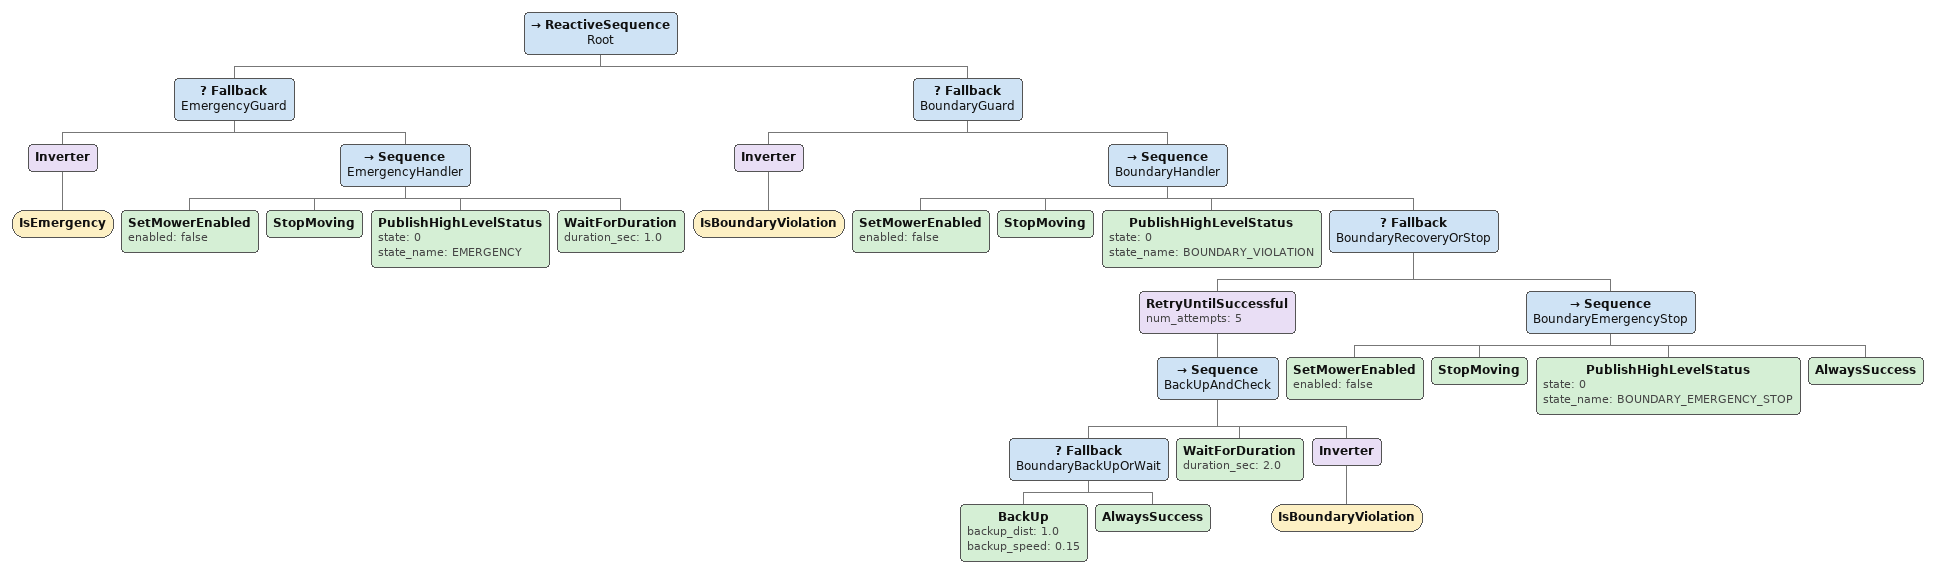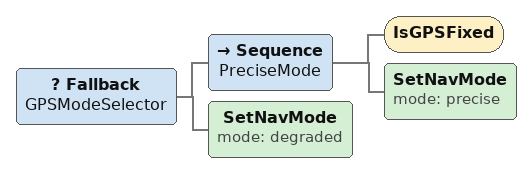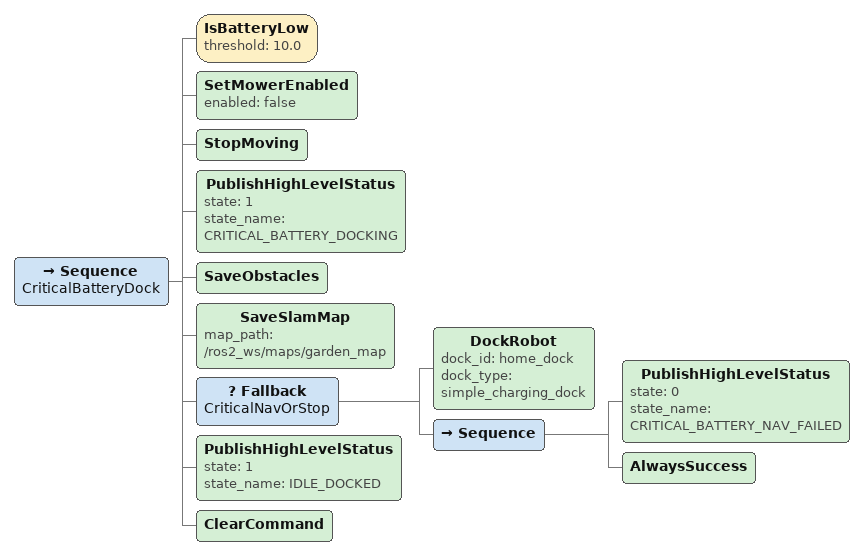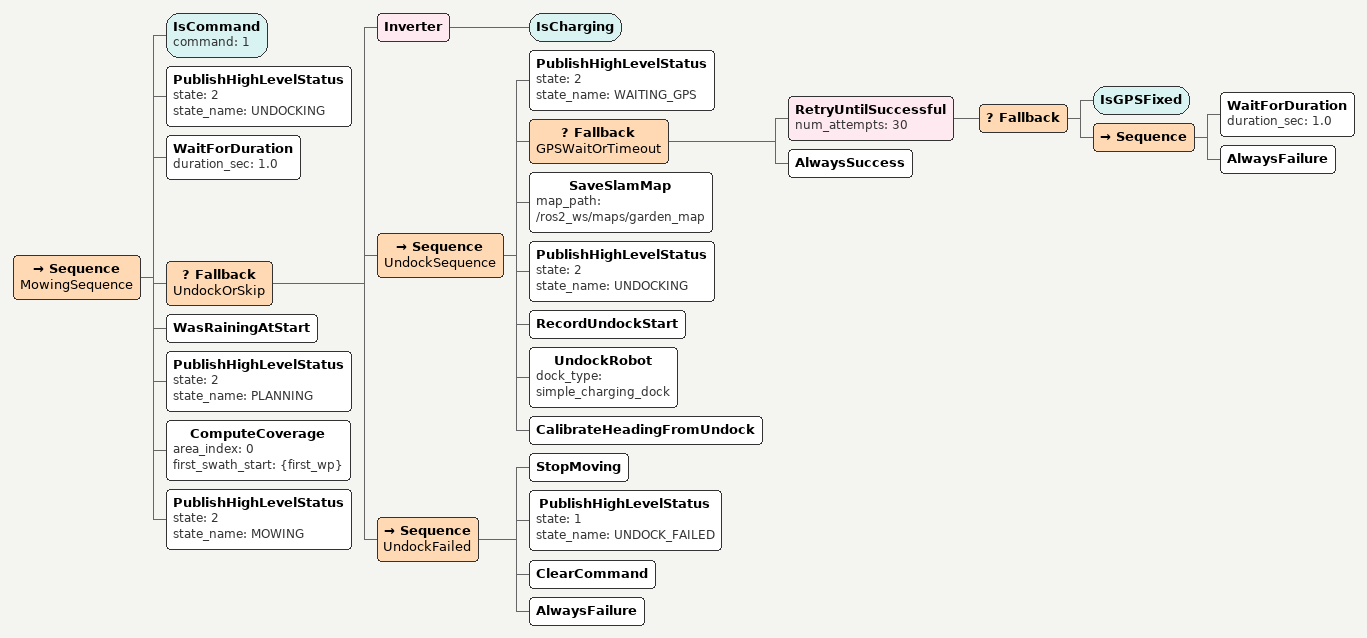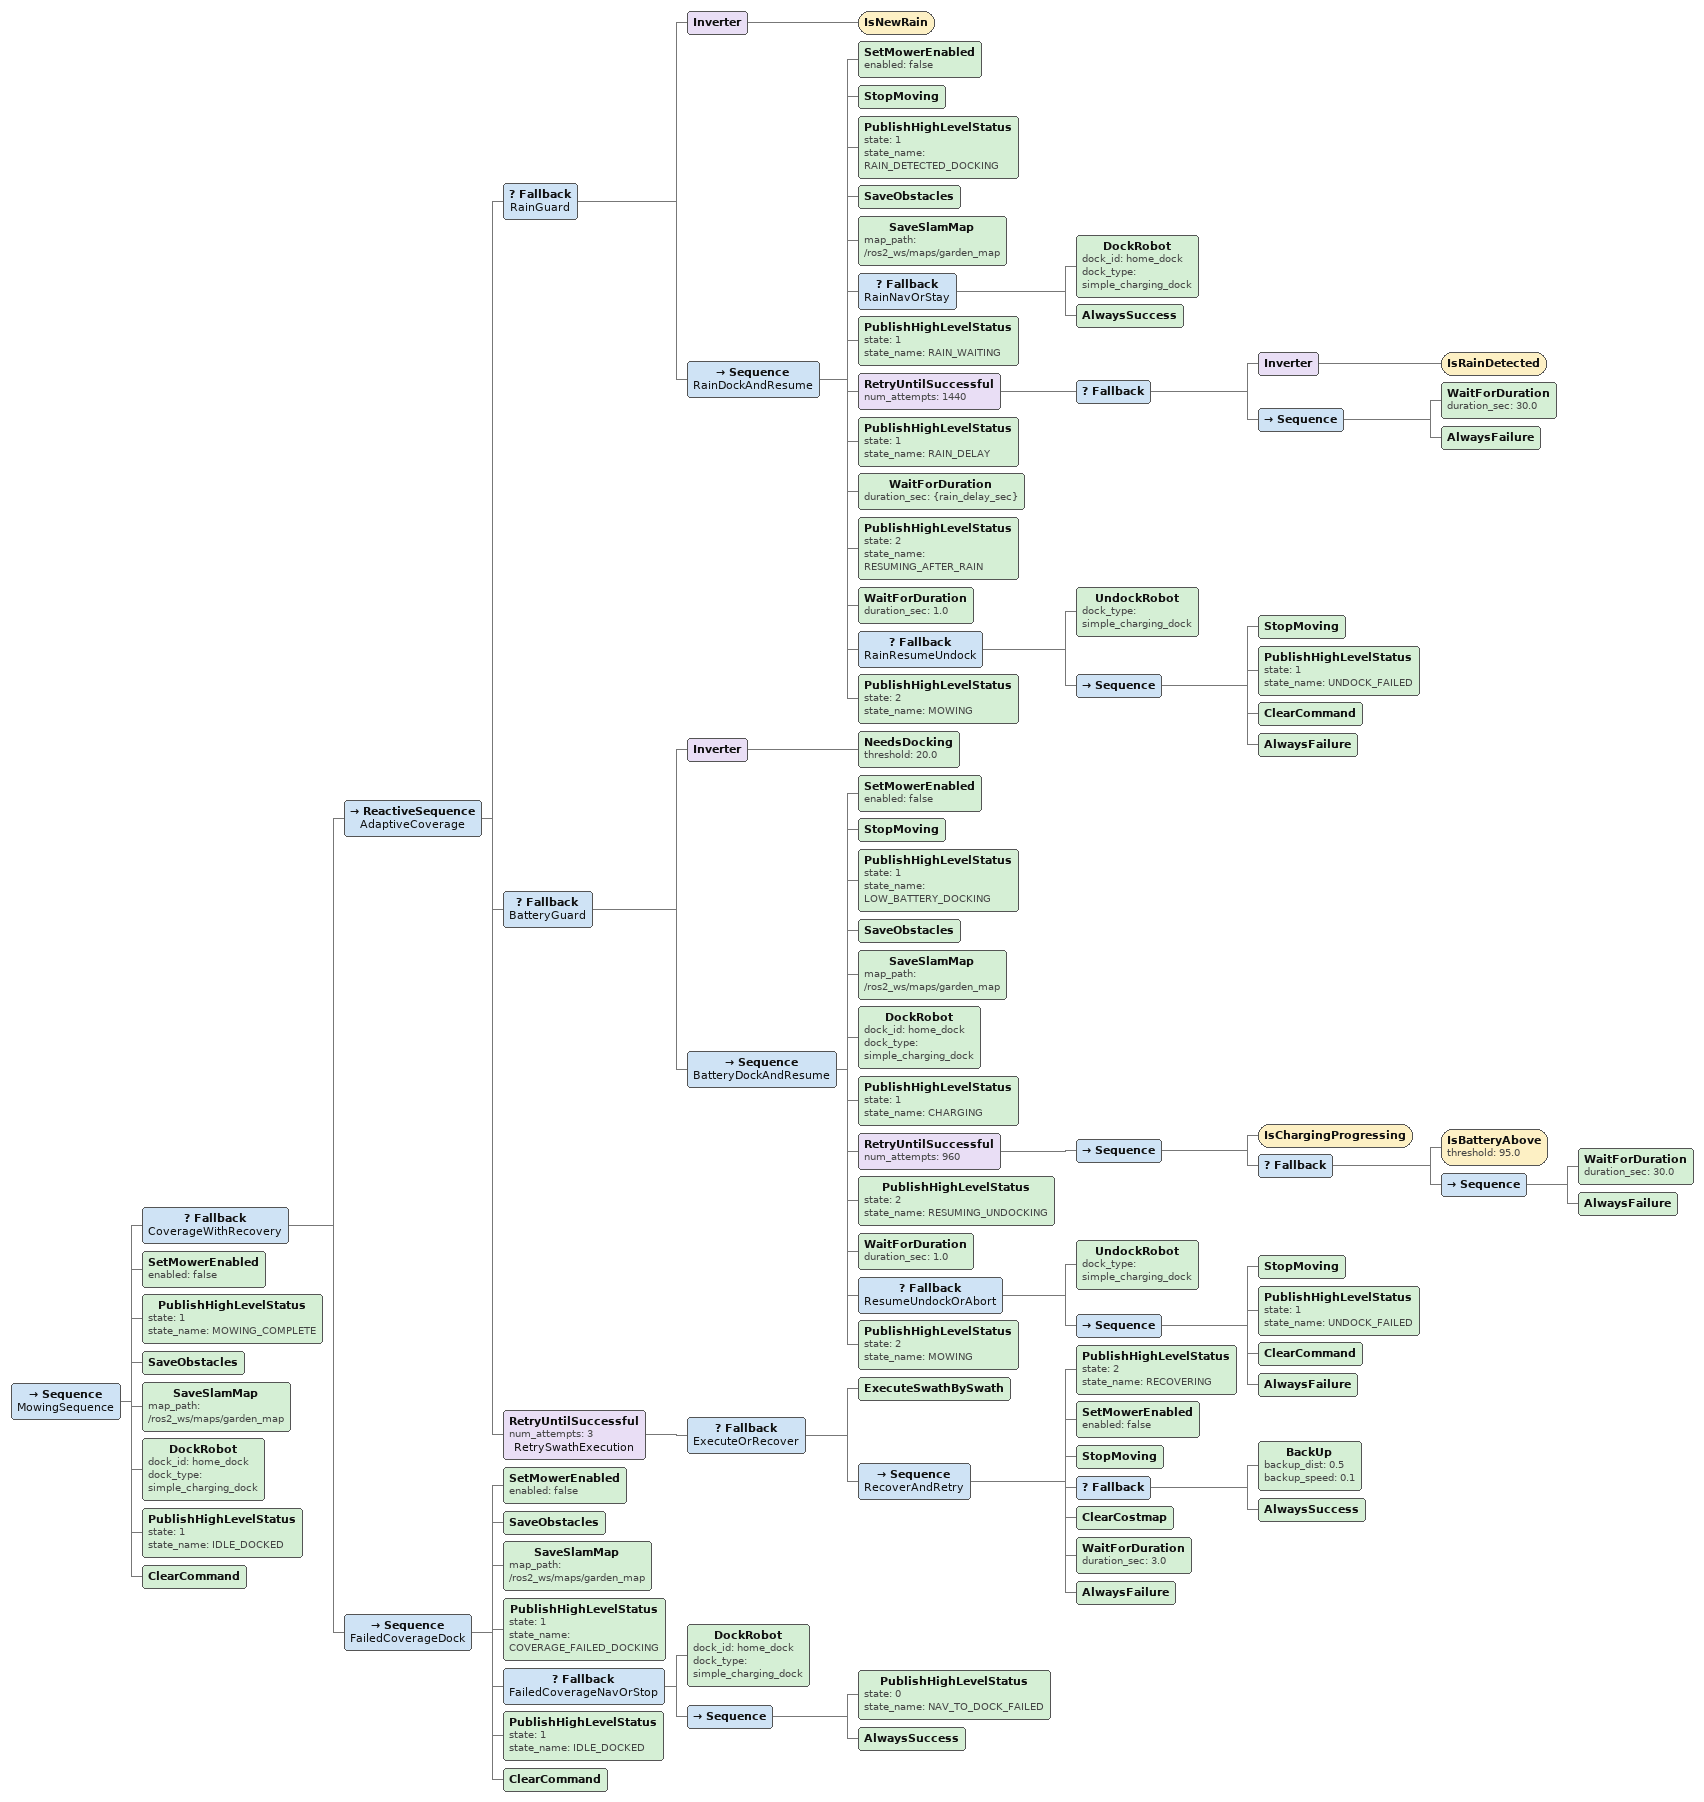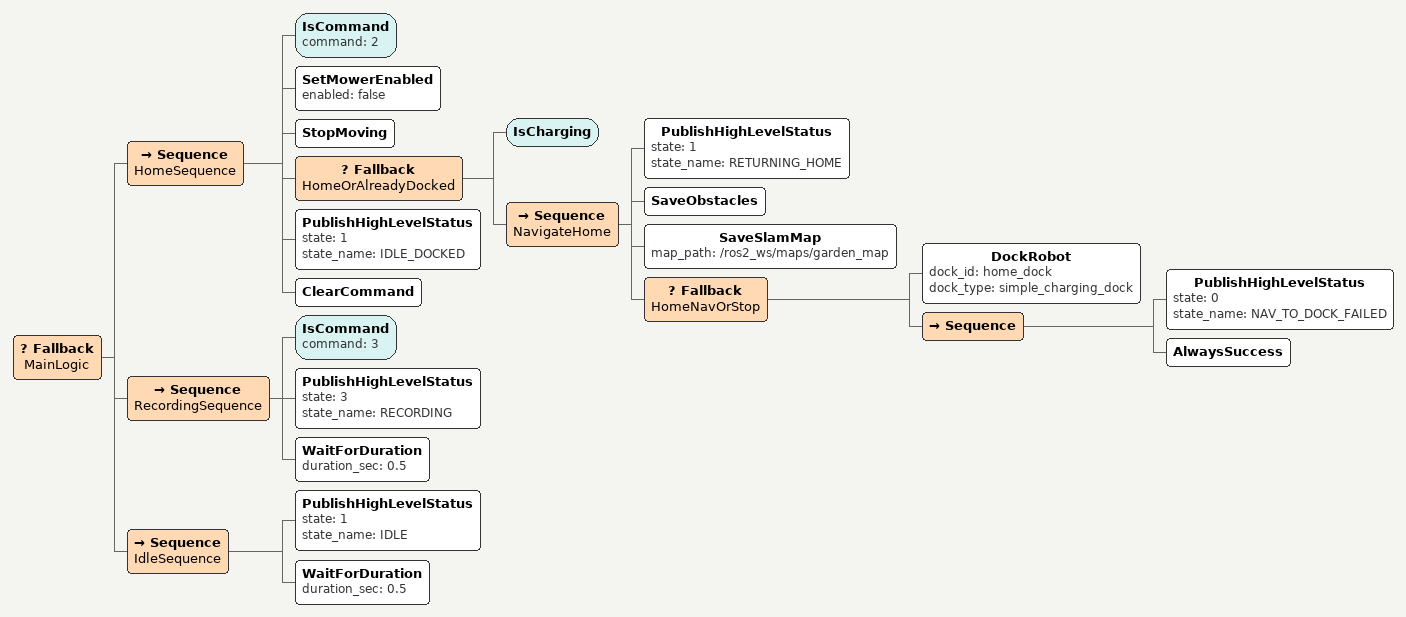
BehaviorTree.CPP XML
<ReactiveSequence name="Root">

  <Fallback name="EmergencyGuard">
    <Inverter><IsEmergency/></Inverter>
    <Sequence name="EmergencyHandler">
      <SetMowerEnabled enabled="false"/>
      <StopMoving/>
      <PublishHighLevelStatus state="0" state_name="EMERGENCY"/>
      <WaitForDuration duration_sec="1.0"/>
    </Sequence>
  </Fallback>

  <Fallback name="BoundaryGuard">
    <Inverter><IsBoundaryViolation/></Inverter>
    <Sequence name="BoundaryHandler">
      <SetMowerEnabled enabled="false"/>
      <StopMoving/>
      <PublishHighLevelStatus state="0" state_name="BOUNDARY_VIOLATION"/>
      <Fallback name="BoundaryRecoveryOrStop">
        <!-- Try backing up max 5 times to get back inside boundary -->
        <RetryUntilSuccessful num_attempts="5">
          <Sequence name="BackUpAndCheck">
            <Fallback name="BoundaryBackUpOrWait">
              <BackUp backup_dist="1.0" backup_speed="0.15"/>
              <AlwaysSuccess/>
            </Fallback>
            <WaitForDuration duration_sec="2.0"/>
            <!-- Succeed only if back inside boundary -->
            <Inverter><IsBoundaryViolation/></Inverter>
          </Sequence>
        </RetryUntilSuccessful>
        <!-- All 5 attempts exhausted — emergency stop -->
        <Sequence name="BoundaryEmergencyStop">
          <SetMowerEnabled enabled="false"/>
          <StopMoving/>
          <PublishHighLevelStatus state="0" state_name="BOUNDARY_EMERGENCY_STOP"/>
          <AlwaysSuccess/>
        </Sequence>
      </Fallback>
    </Sequence>
  </Fallback>
</ReactiveSequence>

<Fallback name="GPSModeSelector">
  <Sequence name="PreciseMode">
    <IsGPSFixed/>
    <SetNavMode mode="precise"/>
  </Sequence>
  <SetNavMode mode="degraded"/>
</Fallback>

<Sequence name="CriticalBatteryDock">
  <IsBatteryLow threshold="10.0"/>
  <SetMowerEnabled enabled="false"/>
  <StopMoving/>
  <PublishHighLevelStatus state="1" state_name="CRITICAL_BATTERY_DOCKING"/>
  <SaveObstacles/>
  <SaveSlamMap map_path="/ros2_ws/maps/garden_map"/>
  <Fallback name="CriticalNavOrStop">
    <DockRobot dock_id="home_dock" dock_type="simple_charging_dock"/>
    <!-- Docking failed — stay stopped, battery is critical -->
    <Sequence>
      <PublishHighLevelStatus state="0" state_name="CRITICAL_BATTERY_NAV_FAILED"/>
      <AlwaysSuccess/>
    </Sequence>
  </Fallback>
  <PublishHighLevelStatus state="1" state_name="IDLE_DOCKED"/>
  <ClearCommand/>
</Sequence>

<Sequence name="MowingSequence">
  <IsCommand command="1"/>

  <!-- Undock: only if currently charging (on dock).
       If already undocked, skip entirely. -->
  <PublishHighLevelStatus state="2" state_name="UNDOCKING"/>
  <WaitForDuration duration_sec="1.0"/>
  <Fallback name="UndockOrSkip">
    <!-- Already undocked? Skip. -->
    <Inverter><IsCharging/></Inverter>
    <!-- On dock — wait for GPS, save map, then undock -->
    <Sequence name="UndockSequence">
      <!-- Brief wait for GPS before undocking. Gives GPS time to
           get a fix and confirm SLAM/datum alignment. Times out
           after 30s to avoid blocking at docks with poor GPS. -->
      <PublishHighLevelStatus state="2" state_name="WAITING_GPS"/>
      <Fallback name="GPSWaitOrTimeout">
        <RetryUntilSuccessful num_attempts="30">
          <Fallback>
            <IsGPSFixed/>
            <Sequence>
              <WaitForDuration duration_sec="1.0"/>
              <AlwaysFailure/>
            </Sequence>
          </Fallback>
        </RetryUntilSuccessful>
        <!-- Timeout: proceed without RTK fix -->
        <AlwaysSuccess/>
      </Fallback>
      <!-- Save SLAM map while docked with correct heading.
           If undock flips heading, restart loads this good map. -->
      <SaveSlamMap map_path="/ros2_ws/maps/garden_map"/>
      <PublishHighLevelStatus state="2" state_name="UNDOCKING"/>
      <RecordUndockStart/>
      <UndockRobot dock_type="simple_charging_dock"/>
      <!-- Compute heading from GPS displacement during undock -->
      <CalibrateHeadingFromUndock/>
    </Sequence>
    <!-- Undock failed — abort -->
    <Sequence name="UndockFailed">
      <StopMoving/>
      <PublishHighLevelStatus state="1" state_name="UNDOCK_FAILED"/>
      <ClearCommand/>
      <AlwaysFailure/>
    </Sequence>
  </Fallback>

  <!-- Record if it was raining at start — user chose to mow in rain -->
  <WasRainingAtStart/>

  <!-- Compute coverage path -->
  <PublishHighLevelStatus state="2" state_name="PLANNING"/>
  <ComputeCoverage area_index="0" first_swath_start="{first_wp}"/>

  <!-- Mowing with battery awareness -->
  <PublishHighLevelStatus state="2" state_name="MOWING"/>
</Sequence>

<Sequence name="MowingSequence">
  <Fallback name="CoverageWithRecovery">

    <ReactiveSequence name="AdaptiveCoverage">

      <!-- Reactive rain check: only if rain started DURING mowing.
           If user started mowing while already raining, ignore rain. -->
      <Fallback name="RainGuard">
        <Inverter><IsNewRain/></Inverter>
        <Sequence name="RainDockAndResume">
          <SetMowerEnabled enabled="false"/>
          <StopMoving/>
          <PublishHighLevelStatus state="1" state_name="RAIN_DETECTED_DOCKING"/>
          <SaveObstacles/>
          <SaveSlamMap map_path="/ros2_ws/maps/garden_map"/>
          <Fallback name="RainNavOrStay">
            <DockRobot dock_id="home_dock" dock_type="simple_charging_dock"/>
            <AlwaysSuccess/>
          </Fallback>
          <PublishHighLevelStatus state="1" state_name="RAIN_WAITING"/>
          <!-- Wait for rain to stop, max ~12h -->
          <RetryUntilSuccessful num_attempts="1440">
            <Fallback>
              <Inverter><IsRainDetected/></Inverter>
              <Sequence>
                <WaitForDuration duration_sec="30.0"/>
                <AlwaysFailure/>
              </Sequence>
            </Fallback>
          </RetryUntilSuccessful>
          <PublishHighLevelStatus state="1" state_name="RAIN_DELAY"/>
          <WaitForDuration duration_sec="{rain_delay_sec}"/>
          <!-- Rain over — undock and resume mowing -->
          <PublishHighLevelStatus state="2" state_name="RESUMING_AFTER_RAIN"/>
          <WaitForDuration duration_sec="1.0"/>
          <Fallback name="RainResumeUndock">
            <UndockRobot dock_type="simple_charging_dock"/>
            <Sequence>
              <StopMoving/>
              <PublishHighLevelStatus state="1" state_name="UNDOCK_FAILED"/>
              <ClearCommand/>
              <AlwaysFailure/>
            </Sequence>
          </Fallback>
          <PublishHighLevelStatus state="2" state_name="MOWING"/>
        </Sequence>
      </Fallback>

      <!-- Reactive battery check -->
      <Fallback name="BatteryGuard">
        <Inverter><NeedsDocking threshold="20.0"/></Inverter>
        <Sequence name="BatteryDockAndResume">
          <SetMowerEnabled enabled="false"/>
          <StopMoving/>
          <PublishHighLevelStatus state="1" state_name="LOW_BATTERY_DOCKING"/>
          <SaveObstacles/>
          <SaveSlamMap map_path="/ros2_ws/maps/garden_map"/>
          <DockRobot dock_id="home_dock" dock_type="simple_charging_dock"/>
          <PublishHighLevelStatus state="1" state_name="CHARGING"/>
          <!-- Wait for charge, max ~8 hours (960 × 30s).
               IsChargingProgressing fails if battery hasn't increased
               by 1% in 30 minutes, aborting a broken charger wait. -->
          <RetryUntilSuccessful num_attempts="960">
            <Sequence>
              <IsChargingProgressing/>
              <Fallback>
                <IsBatteryAbove threshold="95.0"/>
                <Sequence>
                  <WaitForDuration duration_sec="30.0"/>
                  <AlwaysFailure/>
                </Sequence>
              </Fallback>
            </Sequence>
          </RetryUntilSuccessful>
          <!-- Charged — undock and verify -->
          <PublishHighLevelStatus state="2" state_name="RESUMING_UNDOCKING"/>
          <WaitForDuration duration_sec="1.0"/>
          <Fallback name="ResumeUndockOrAbort">
            <UndockRobot dock_type="simple_charging_dock"/>
            <!-- Resume undock failed — abort mowing -->
            <Sequence>
              <StopMoving/>
              <PublishHighLevelStatus state="1" state_name="UNDOCK_FAILED"/>
              <ClearCommand/>
              <AlwaysFailure/>
            </Sequence>
          </Fallback>
          <PublishHighLevelStatus state="2" state_name="MOWING"/>
        </Sequence>
      </Fallback>

      <!-- Swath execution with recovery -->
      <RetryUntilSuccessful num_attempts="3" name="RetrySwathExecution">
        <Fallback name="ExecuteOrRecover">
          <ExecuteSwathBySwath/>
          <Sequence name="RecoverAndRetry">
            <PublishHighLevelStatus state="2" state_name="RECOVERING"/>
            <SetMowerEnabled enabled="false"/>
            <StopMoving/>
            <Fallback>
              <BackUp backup_dist="0.5" backup_speed="0.1"/>
              <AlwaysSuccess/>
            </Fallback>
            <ClearCostmap/>
            <WaitForDuration duration_sec="3.0"/>
            <AlwaysFailure/>
          </Sequence>
        </Fallback>
      </RetryUntilSuccessful>

    </ReactiveSequence>

    <!-- All retries exhausted — dock gracefully -->
    <Sequence name="FailedCoverageDock">
      <SetMowerEnabled enabled="false"/>
      <SaveObstacles/>
      <SaveSlamMap map_path="/ros2_ws/maps/garden_map"/>
      <PublishHighLevelStatus state="1" state_name="COVERAGE_FAILED_DOCKING"/>
      <Fallback name="FailedCoverageNavOrStop">
        <DockRobot dock_id="home_dock" dock_type="simple_charging_dock"/>
        <Sequence>
          <PublishHighLevelStatus state="0" state_name="NAV_TO_DOCK_FAILED"/>
          <AlwaysSuccess/>
        </Sequence>
      </Fallback>
      <PublishHighLevelStatus state="1" state_name="IDLE_DOCKED"/>
      <ClearCommand/>
    </Sequence>
  </Fallback>

  <!-- Mowing complete — dock -->
  <SetMowerEnabled enabled="false"/>
  <PublishHighLevelStatus state="1" state_name="MOWING_COMPLETE"/>
  <SaveObstacles/>
  <SaveSlamMap map_path="/ros2_ws/maps/garden_map"/>
  <DockRobot dock_id="home_dock" dock_type="simple_charging_dock"/>
  <PublishHighLevelStatus state="1" state_name="IDLE_DOCKED"/>
  <ClearCommand/>
</Sequence>

<Fallback name="MainLogic">

  <!-- ============================================================
       c. Home (COMMAND_HOME = 2)
       ============================================================ -->
  <Sequence name="HomeSequence">
    <IsCommand command="2"/>
    <SetMowerEnabled enabled="false"/>
    <StopMoving/>
    <Fallback name="HomeOrAlreadyDocked">
      <!-- Already on dock and charging? Skip navigation. -->
      <IsCharging/>
      <Sequence name="NavigateHome">
        <PublishHighLevelStatus state="1" state_name="RETURNING_HOME"/>
        <SaveObstacles/>
        <SaveSlamMap map_path="/ros2_ws/maps/garden_map"/>
        <Fallback name="HomeNavOrStop">
          <DockRobot dock_id="home_dock" dock_type="simple_charging_dock"/>
          <Sequence>
            <PublishHighLevelStatus state="0" state_name="NAV_TO_DOCK_FAILED"/>
            <AlwaysSuccess/>
          </Sequence>
        </Fallback>
      </Sequence>
    </Fallback>
    <PublishHighLevelStatus state="1" state_name="IDLE_DOCKED"/>
    <ClearCommand/>
  </Sequence>

  <!-- ============================================================
       d. Recording (COMMAND_S1 = 3)
       ============================================================ -->
  <Sequence name="RecordingSequence">
    <IsCommand command="3"/>
    <PublishHighLevelStatus state="3" state_name="RECORDING"/>
    <WaitForDuration duration_sec="0.5"/>
  </Sequence>

  <!-- ============================================================
       e. Idle default
       ============================================================ -->
  <Sequence name="IdleSequence">
    <PublishHighLevelStatus state="1" state_name="IDLE"/>
    <WaitForDuration duration_sec="0.5"/>
  </Sequence>

</Fallback>
